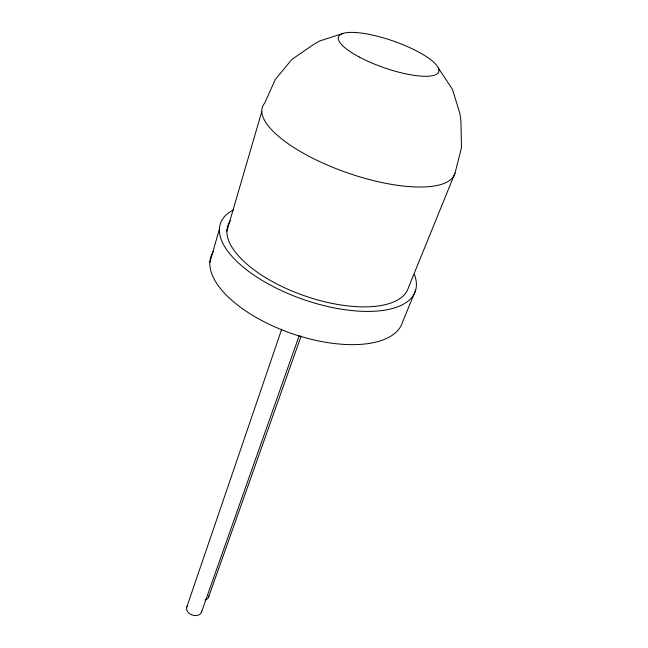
<?xml version="1.0" encoding="UTF-8"?>
<svg xmlns="http://www.w3.org/2000/svg" width="648" height="648" viewBox="0 0 648 648"><rect width="100%" height="100%" fill="white"/><g stroke="black" fill="none" stroke-linecap="round" stroke-linejoin="round"><path stroke-width="0.97" d="M230.34 220.798A95.475 41.245 19.2 0 0 299.822 294.111A95.475 41.245 19.2 0 0 408.515 287.388L455.009 173.097L461.473 147.857L460.939 121.289L459.942 113.675L452.498 89.408L438.307 67.959M209.871 262.302L219.405 229.173M226.905 231.036L261.808 111.537M186.875 606.828L281.726 329.16M201.366 612.498L299.157 335.737M208.502 597.31L301.182 335.939M415.7 290.077L402.692 321.692A101.266 46.454 19.2 0 1 287.38 331.979A101.266 46.454 19.2 0 1 213.33 251.594M343.181 33.356L319.666 40.994L313.648 44.42L291.859 59.454L275.238 79.534L264.749 103.064A101.809 34.231 19.2 0 0 342.338 171.023A101.809 34.231 19.2 0 0 455.009 173.097M414.347 274.501A103.162 44.59 19.2 0 1 301.579 298.858A103.162 44.59 19.2 0 1 233.345 209.96M201.69 611.056A7.784 5.638 19.1 0 1 191.865 614.879A7.784 5.638 19.1 0 1 187.709 605.588M208.794 595.941A7.501 5.33 19.3 0 1 204.987 600.008M359.065 56.919A53.063 14.118 19.2 0 0 438.656 71.944A53.063 14.118 19.2 0 0 368.072 34.166A53.063 14.118 19.2 0 0 359.065 56.919"/></g></svg>
